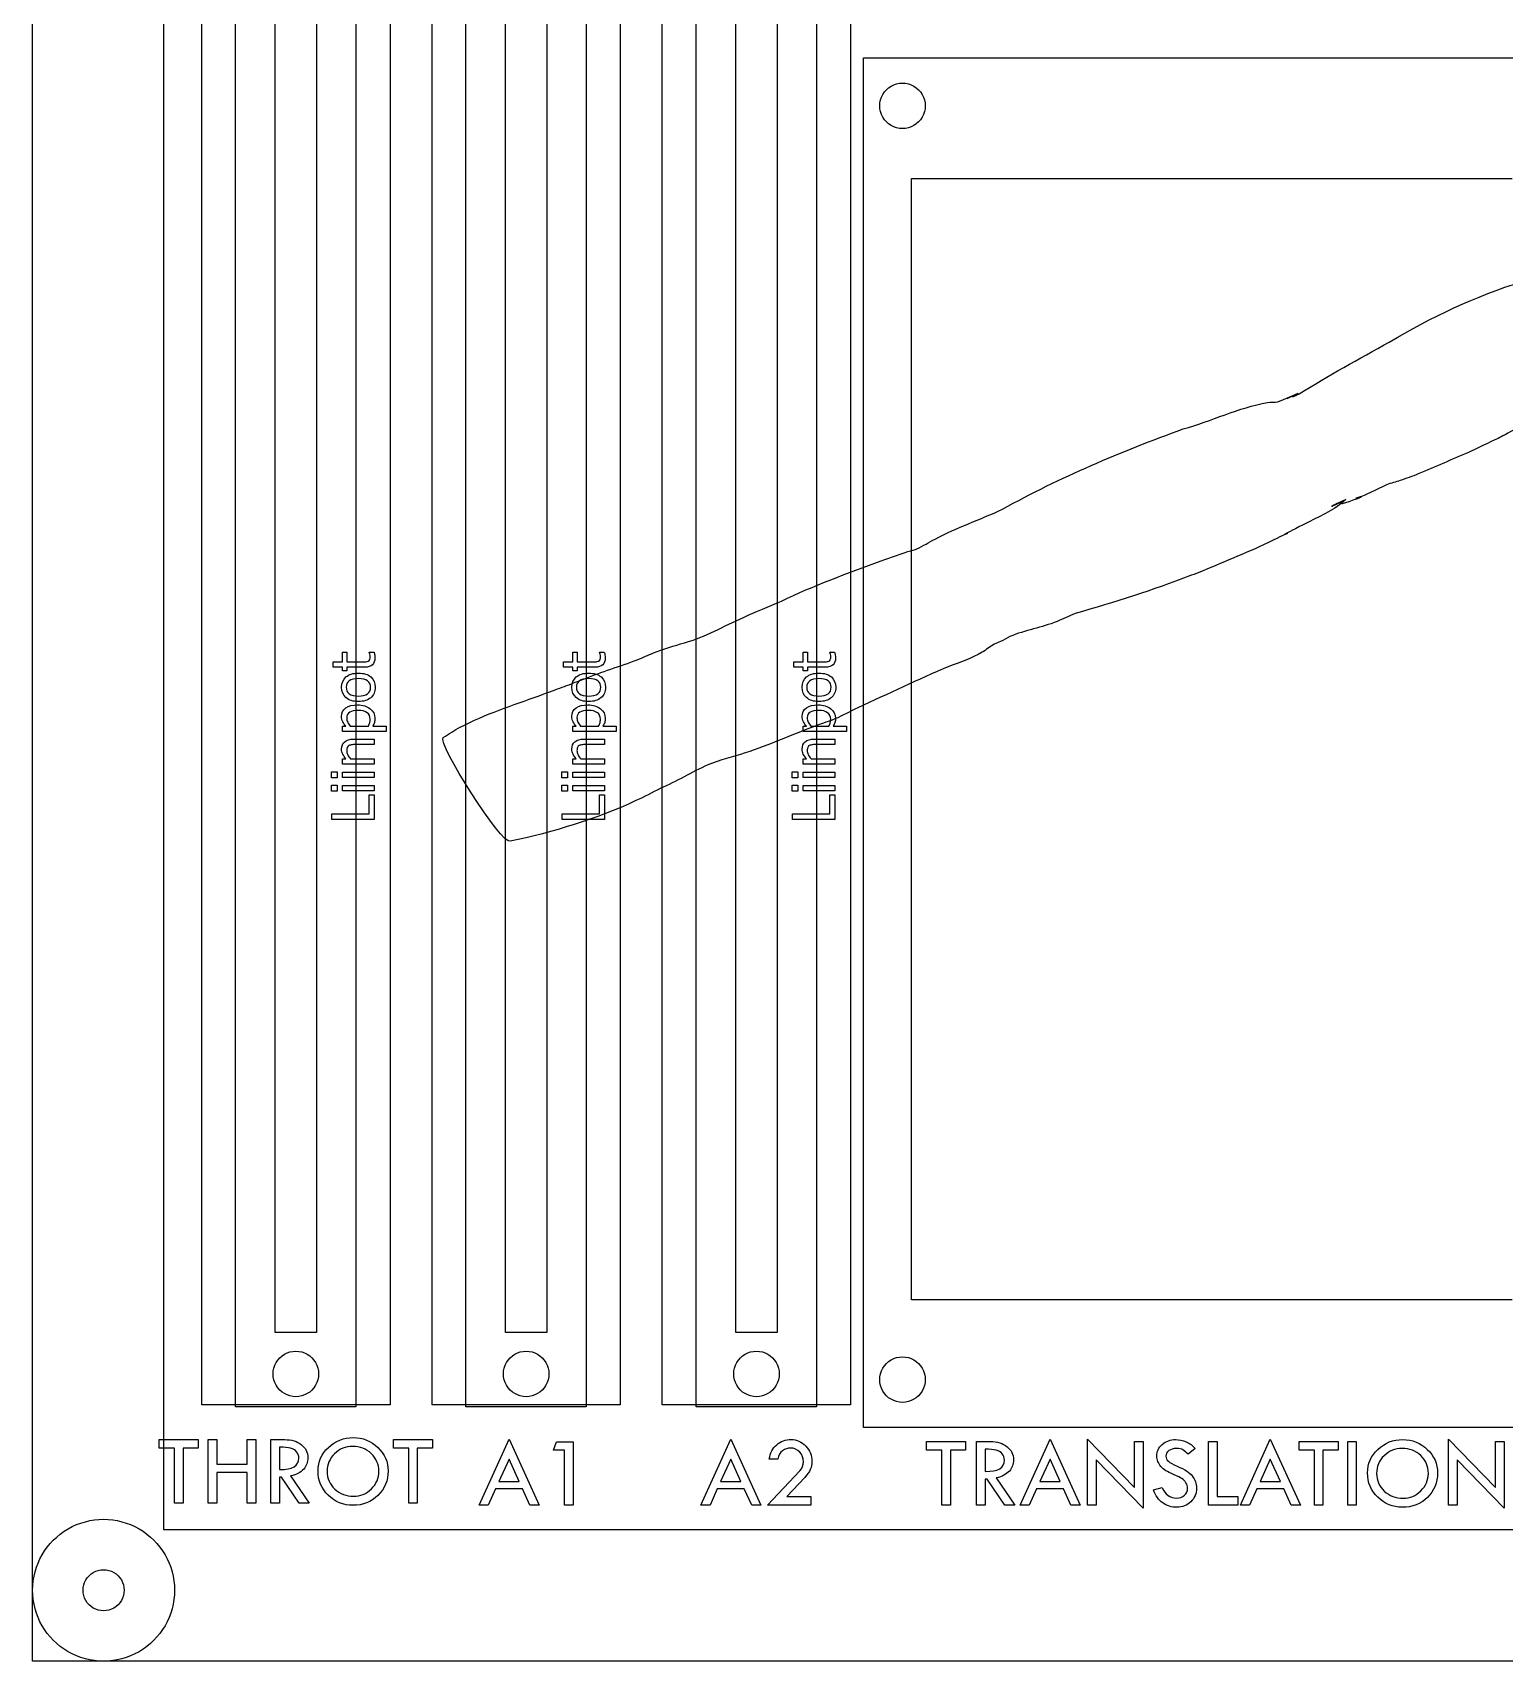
# Model space of a CAD drawing. Extents: x 0 to 339, y 0 to 211.
# Drawn here: x 0.1 to 71.3, y 0 to 78.8 of the extents above; entities that cross this region are included whole.
import ezdxf

# ---------------------------------------------------------------- set-up
doc = ezdxf.new("R2010")
doc.units = 0
doc.layers.add('Layer_1', color=7, linetype='CONTINUOUS')

msp = doc.modelspace()

# ---------------------------------------------------------------- linework, layer by layer
at = {"layer": 'Layer_1', "color": 7}
for p, q in [((0.13229, 0.132278), (0.13229, 210.418888)), ((6.25641, 10.843581), (8.13502, 10.843581)), ((6.25641, 10.423971), (6.25641, 10.843581)), ((6.98712, 10.423971), (6.25641, 10.423971)), ((6.98712, 7.771241), (6.98712, 10.423971)), ((8.13502, 10.423971), (7.4019, 10.423971)), ((7.4019, 10.423971), (7.4019, 7.771241)), ((8.13502, 10.843581), (8.13502, 10.423971)), ((8.61975, 10.843581), (9.03936, 10.843581)), ((8.61975, 7.771241), (8.61975, 10.843581)), ((9.03936, 10.843581), (9.03936, 9.661911)), ((10.508, 9.661911), (10.508, 10.843581)), ((10.508, 10.843581), (10.92279, 10.843581)), ((10.92279, 10.843581), (10.92279, 7.771241)), ((11.65109, 10.843581), (12.31668, 10.843581)), ((11.65114, 7.771241), (11.65109, 10.843581)), ((12.0707, 10.472201), (12.0707, 9.401461)), ((12.0707, 10.472181), (12.0707, 10.472201)), ((17.57992, 10.843581), (19.45853, 10.843581)), ((17.57992, 10.423971), (17.57992, 10.843581)), ((18.31063, 10.423971), (17.57992, 10.423971)), ((18.31063, 7.771241), (18.31063, 10.423971)), ((19.45853, 10.423971), (18.72542, 10.423971)), ((18.72542, 10.423971), (18.72542, 7.771241)), ((19.45853, 10.843581), (19.45853, 10.423971)), ((21.72345, 7.674961), (23.16074, 10.865461)), ((23.16074, 10.865461), (24.6125, 7.674961)), ((25.31668, 10.332511), (25.45655, 10.737651)), ((25.83999, 10.332511), (25.31668, 10.332511)), ((25.45655, 10.737651), (26.25478, 10.737651)), ((25.83999, 7.674961), (25.83999, 10.332511)), ((26.25478, 10.737651), (26.25478, 7.674961)), ((32.44027, 7.674961), (33.87757, 10.865461)), ((33.87757, 10.865461), (35.32933, 7.674961)), ((43.34775, 10.747301), (45.22636, 10.747301)), ((43.34775, 10.327681), (43.34775, 10.747301)), ((44.07845, 10.327681), (43.34775, 10.327681)), ((44.07845, 7.674961), (44.07845, 10.327681)), ((45.22636, 10.327681), (44.49324, 10.327681)), ((44.49324, 10.327681), (44.49324, 7.674961)), ((45.22636, 10.747301), (45.22636, 10.327681)), ((45.76173, 10.747301), (46.42732, 10.747301)), ((45.76178, 7.674961), (45.76173, 10.747301)), ((46.18134, 10.375911), (46.18134, 9.305181)), ((46.18134, 10.375901), (46.18134, 10.375911)), ((47.87426, 7.674961), (49.31155, 10.865461)), ((49.31155, 10.865461), (50.76332, 7.674961)), ((51.12264, 10.870291), (53.39434, 8.533481)), ((51.12264, 7.674961), (51.12264, 10.870291)), ((53.39434, 8.533481), (53.39434, 10.747301)), ((53.39434, 10.747301), (53.81395, 10.747301)), ((53.81395, 10.747301), (53.81395, 7.532681)), ((56.32198, 10.407271), (55.98195, 10.134761)), ((56.32203, 10.407231), (56.32198, 10.407271)), ((56.97551, 10.747301), (57.3903, 10.747301)), ((56.97551, 7.674961), (56.97551, 10.747301)), ((57.3903, 10.747301), (57.3903, 8.089751)), ((58.52374, 7.674961), (59.96103, 10.865461)), ((59.96103, 10.865461), (61.4128, 7.674961)), ((61.35974, 10.747301), (63.23835, 10.747301)), ((61.35974, 10.327681), (61.35974, 10.747301)), ((62.09045, 10.327681), (61.35974, 10.327681)), ((62.09045, 7.674961), (62.09045, 10.327681)), ((63.23835, 10.327681), (62.50524, 10.327681)), ((62.50524, 10.327681), (62.50524, 7.674961)), ((63.23835, 10.747301), (63.23835, 10.327681)), ((63.70137, 10.747301), (64.11616, 10.747301)), ((63.70137, 7.674961), (63.70137, 10.747301)), ((64.11616, 10.747301), (64.11616, 7.674961)), ((68.57274, 10.870291), (70.84443, 8.533481)), ((68.57274, 7.674961), (68.57274, 10.870291)), ((70.84443, 8.533481), (70.84443, 10.747301)), ((70.84443, 10.747301), (71.26405, 10.747301)), ((71.26405, 10.747301), (71.26405, 7.532681)), ((9.03936, 9.661911), (10.508, 9.661911)), ((23.16074, 9.903251), (22.66637, 8.810811)), ((23.65511, 8.810811), (23.16074, 9.903251)), ((33.87757, 9.903251), (33.3832, 8.810811)), ((34.37194, 8.810811), (33.87757, 9.903251)), ((36.14685, 9.893601), (35.74171, 9.893601)), ((49.31155, 9.903251), (48.81718, 8.810811)), ((49.80592, 8.810811), (49.31155, 9.903251)), ((53.81395, 7.532681), (51.54225, 9.857431)), ((51.54225, 9.857431), (51.54225, 7.674961)), ((59.96103, 9.903251), (59.46666, 8.810811)), ((60.4554, 8.810811), (59.96103, 9.903251)), ((71.26405, 7.532681), (68.99235, 9.857431)), ((68.99235, 9.857431), (68.99235, 7.674961)), ((10.508, 9.247121), (9.03936, 9.247121)), ((9.03936, 9.247121), (9.03936, 7.771241)), ((10.508, 7.771241), (10.508, 9.247121)), ((12.16475, 9.034901), (12.07075, 9.034901)), ((12.07075, 9.034901), (12.07075, 7.771241)), ((13.01844, 7.771241), (12.16475, 9.034901)), ((12.60365, 9.085551), (13.49835, 7.771241)), ((13.9276, 9.326701), (13.9276, 9.326701)), ((16.86972, 9.307401), (16.86972, 9.307401)), ((22.66637, 8.810811), (23.65511, 8.810811)), ((33.3832, 8.810811), (34.37194, 8.810811)), ((35.65489, 7.674961), (37.22, 9.338941)), ((37.4563, 9.018201), (36.58335, 8.084931)), ((46.27539, 8.938621), (46.18139, 8.938621)), ((46.18139, 8.938621), (46.18139, 7.674961)), ((47.12909, 7.674961), (46.27539, 8.938621)), ((46.7143, 8.989261), (47.60899, 7.674961)), ((48.81718, 8.810811), (49.80592, 8.810811)), ((59.46666, 8.810811), (60.4554, 8.810811)), ((64.65877, 9.230421), (64.65877, 9.230421)), ((67.60088, 9.211121), (67.60088, 9.211121)), ((22.50962, 8.461131), (22.15994, 7.674961)), ((23.81428, 8.461131), (22.50962, 8.461131)), ((24.1736, 7.674961), (23.81428, 8.461131)), ((33.22645, 8.461131), (32.87677, 7.674961)), ((34.5311, 8.461131), (33.22645, 8.461131)), ((34.89043, 7.674961), (34.5311, 8.461131)), ((36.58335, 8.084931), (37.75296, 8.084931)), ((37.75296, 8.084931), (37.75296, 7.674961)), ((48.66043, 8.461131), (48.31075, 7.674961)), ((49.96509, 8.461131), (48.66043, 8.461131)), ((50.32441, 7.674961), (49.96509, 8.461131)), ((54.30836, 8.415271), (54.72797, 8.533441)), ((57.3903, 8.089751), (58.3911, 8.089751)), ((58.3911, 8.089751), (58.3911, 7.674961)), ((59.30991, 8.461131), (58.96023, 7.674961)), ((60.61457, 8.461131), (59.30991, 8.461131)), ((60.97389, 7.674961), (60.61457, 8.461131)), ((7.4019, 7.771241), (6.98712, 7.771241)), ((9.03936, 7.771241), (8.61975, 7.771241)), ((10.92279, 7.771241), (10.508, 7.771241)), ((12.07075, 7.771241), (11.65114, 7.771241)), ((13.49835, 7.771241), (13.01844, 7.771241)), ((18.72542, 7.771241), (18.31063, 7.771241)), ((22.15994, 7.674961), (21.72345, 7.674961)), ((24.6125, 7.674961), (24.1736, 7.674961)), ((26.25478, 7.674961), (25.83999, 7.674961)), ((32.87677, 7.674961), (32.44027, 7.674961)), ((35.32933, 7.674961), (34.89043, 7.674961)), ((37.75296, 7.674961), (35.65489, 7.674961)), ((44.49324, 7.674961), (44.07845, 7.674961)), ((46.18139, 7.674961), (45.76178, 7.674961)), ((47.60899, 7.674961), (47.12909, 7.674961)), ((48.31075, 7.674961), (47.87426, 7.674961)), ((50.76332, 7.674961), (50.32441, 7.674961)), ((51.54225, 7.674961), (51.12264, 7.674961)), ((58.3911, 7.674961), (56.97551, 7.674961)), ((58.96023, 7.674961), (58.52374, 7.674961)), ((61.4128, 7.674961), (60.97389, 7.674961)), ((62.50524, 7.674961), (62.09045, 7.674961)), ((64.11616, 7.674961), (63.70137, 7.674961)), ((68.99235, 7.674961), (68.57274, 7.674961)), ((338.58731, 0.132278), (0.13229, 0.132278))]:
    msp.add_line(p, q, dxfattribs=at)
at = {"layer": 'Layer_1', "color": 6}
for p, q in [((6.47757, 6.478666), (6.47757, 204.072506)), ((8.30747, 12.517296), (8.30747, 86.517296)), ((17.407469, 86.517296), (17.407469, 12.517296)), ((19.43911, 12.517296), (19.43911, 86.517296)), ((28.539109, 86.517296), (28.539109, 12.517296)), ((30.57073, 12.517286), (30.57073, 86.517286)), ((39.670729, 86.517286), (39.670729, 12.517286)), ((40.28839, 11.422331), (40.28839, 77.630031)), ((40.28839, 77.630031), (74.32341, 77.630031)), ((15.10901, 48.433116), (15.10901, 48.909916)), ((15.10901, 48.909916), (15.32398, 48.909916)), ((15.32398, 48.909916), (15.32398, 48.433116)), ((16.40155, 48.894606), (16.40155, 48.909806)), ((16.40155, 48.909806), (16.63443, 48.909806)), ((26.24065, 48.433116), (26.24065, 48.909916)), ((26.24065, 48.909916), (26.45562, 48.909916)), ((26.45562, 48.909916), (26.45562, 48.433116)), ((27.53319, 48.894606), (27.53319, 48.909806)), ((27.53319, 48.909806), (27.76607, 48.909806)), ((37.37227, 48.433106), (37.37227, 48.909906)), ((37.37227, 48.909906), (37.58724, 48.909906)), ((37.58724, 48.909906), (37.58724, 48.433106)), ((38.66481, 48.894596), (38.66481, 48.909796)), ((38.66481, 48.909796), (38.89769, 48.909796)), ((14.66666, 48.174046), (14.66666, 48.433116)), ((14.66666, 48.433116), (15.10901, 48.433116)), ((15.10901, 48.174046), (14.66666, 48.174046)), ((15.10901, 47.999036), (15.10901, 48.174046)), ((15.32398, 48.433116), (16.05572, 48.433116)), ((16.17699, 48.174046), (15.32398, 48.174046)), ((15.32398, 48.174046), (15.32398, 47.999036)), ((16.67853, 48.623176), (16.67859, 48.623286)), ((25.7983, 48.174046), (25.7983, 48.433116)), ((25.7983, 48.433116), (26.24065, 48.433116)), ((26.24065, 48.174046), (25.7983, 48.174046)), ((26.24065, 47.999036), (26.24065, 48.174046)), ((26.45562, 48.433116), (27.18736, 48.433116)), ((27.30863, 48.174046), (26.45562, 48.174046)), ((26.45562, 48.174046), (26.45562, 47.999036)), ((27.81017, 48.623176), (27.81023, 48.623286)), ((36.92992, 48.174036), (36.92992, 48.433106)), ((36.92992, 48.433106), (37.37227, 48.433106)), ((37.37227, 48.174036), (36.92992, 48.174036)), ((37.37227, 47.999026), (37.37227, 48.174036)), ((37.58724, 48.433106), (38.31898, 48.433106)), ((38.44025, 48.174036), (37.58724, 48.174036)), ((37.58724, 48.174036), (37.58724, 47.999026)), ((38.94179, 48.623166), (38.94185, 48.623276)), ((15.32398, 47.999036), (15.10901, 47.999036)), ((15.87933, 47.891546), (15.87933, 47.891546)), ((15.87933, 47.624216), (15.87933, 47.624216)), ((26.45562, 47.999036), (26.24065, 47.999036)), ((27.01097, 47.891546), (27.01097, 47.891546)), ((27.01097, 47.624216), (27.01097, 47.624216)), ((37.58724, 47.999026), (37.37227, 47.999026)), ((38.14259, 47.891536), (38.14259, 47.891536)), ((38.14259, 47.624206), (38.14259, 47.624206)), ((15.83803, 46.356416), (15.83799, 46.356416)), ((15.86684, 46.089036), (15.86689, 46.089076)), ((26.96967, 46.356416), (26.96963, 46.356416)), ((26.99848, 46.089036), (26.99853, 46.089076)), ((38.10129, 46.356406), (38.10125, 46.356406)), ((38.1301, 46.089026), (38.13015, 46.089066)), ((15.109, 45.065196), (15.109, 45.324266)), ((15.109, 45.324266), (15.27023, 45.324266)), ((17.21602, 45.065196), (15.109, 45.065196)), ((15.48792, 45.324226), (16.36021, 45.324226)), ((16.57109, 45.324266), (17.21602, 45.324266)), ((17.21602, 45.324266), (17.21602, 45.065196)), ((26.24064, 45.065196), (26.24064, 45.324266)), ((26.24064, 45.324266), (26.40187, 45.324266)), ((28.34766, 45.065196), (26.24064, 45.065196)), ((26.61956, 45.324226), (27.49185, 45.324226)), ((27.70273, 45.324266), (28.34766, 45.324266)), ((28.34766, 45.324266), (28.34766, 45.065196)), ((37.37226, 45.065186), (37.37226, 45.324256)), ((37.37226, 45.324256), (37.53349, 45.324256)), ((39.47928, 45.065186), (37.37226, 45.065186)), ((37.75118, 45.324216), (38.62347, 45.324216)), ((38.83435, 45.324256), (39.47928, 45.324256)), ((39.47928, 45.324256), (39.47928, 45.065186)), ((15.64933, 44.698636), (16.64827, 44.698636)), ((16.64827, 44.439566), (15.77184, 44.439566)), ((16.64827, 44.698636), (16.64827, 44.439566)), ((26.78097, 44.698636), (27.77991, 44.698636)), ((27.77991, 44.439566), (26.90348, 44.439566)), ((27.77991, 44.698636), (27.77991, 44.439566)), ((37.91259, 44.698626), (38.91153, 44.698626)), ((38.91153, 44.439556), (38.0351, 44.439556)), ((38.91153, 44.698626), (38.91153, 44.439556)), ((15.10912, 43.488726), (15.10912, 43.747796)), ((15.10912, 43.747796), (15.27999, 43.747796)), ((16.64838, 43.488726), (15.10912, 43.488726)), ((15.4991, 43.747796), (16.64838, 43.747796)), ((16.64838, 43.747796), (16.64838, 43.488726)), ((26.24076, 43.488726), (26.24076, 43.747796)), ((26.24076, 43.747796), (26.41163, 43.747796)), ((27.78002, 43.488726), (26.24076, 43.488726)), ((26.63074, 43.747796), (27.78002, 43.747796)), ((27.78002, 43.747796), (27.78002, 43.488726)), ((37.37238, 43.488716), (37.37238, 43.747786)), ((37.37238, 43.747786), (37.54325, 43.747786)), ((38.91164, 43.488716), (37.37238, 43.488716)), ((37.76236, 43.747786), (38.91164, 43.747786)), ((38.91164, 43.747786), (38.91164, 43.488716)), ((14.5826, 42.831386), (14.5826, 43.126286)), ((14.5826, 43.126286), (14.85131, 43.126286)), ((14.85131, 42.831386), (14.5826, 42.831386)), ((14.85131, 43.126286), (14.85131, 42.831386)), ((15.10901, 42.849316), (15.10901, 43.108386)), ((15.10901, 43.108386), (16.64827, 43.108386)), ((16.64827, 42.849316), (15.10901, 42.849316)), ((16.64827, 43.108386), (16.64827, 42.849316)), ((25.71424, 42.831386), (25.71424, 43.126286)), ((25.71424, 43.126286), (25.98295, 43.126286)), ((25.98295, 42.831386), (25.71424, 42.831386)), ((25.98295, 43.126286), (25.98295, 42.831386)), ((26.24065, 42.849316), (26.24065, 43.108386)), ((26.24065, 43.108386), (27.77991, 43.108386)), ((27.77991, 42.849316), (26.24065, 42.849316)), ((27.77991, 43.108386), (27.77991, 42.849316)), ((36.84586, 42.831376), (36.84586, 43.126276)), ((36.84586, 43.126276), (37.11457, 43.126276)), ((37.11457, 42.831376), (36.84586, 42.831376)), ((37.11457, 43.126276), (37.11457, 42.831376)), ((37.37227, 42.849306), (37.37227, 43.108376)), ((37.37227, 43.108376), (38.91153, 43.108376)), ((38.91153, 42.849306), (37.37227, 42.849306)), ((38.91153, 43.108376), (38.91153, 42.849306)), ((14.5826, 42.186466), (14.5826, 42.481366)), ((14.5826, 42.481366), (14.85131, 42.481366)), ((14.85131, 42.186466), (14.5826, 42.186466)), ((14.85131, 42.481366), (14.85131, 42.186466)), ((15.10901, 42.204396), (15.10901, 42.463466)), ((15.10901, 42.463466), (16.64827, 42.463466)), ((16.64827, 42.204396), (15.10901, 42.204396)), ((16.40574, 41.086806), (16.40574, 42.003196)), ((16.40574, 42.003196), (16.64827, 42.003196)), ((16.64827, 42.463466), (16.64827, 42.204396)), ((16.64827, 42.003196), (16.64827, 40.813956)), ((25.71424, 42.186466), (25.71424, 42.481366)), ((25.71424, 42.481366), (25.98295, 42.481366)), ((25.98295, 42.186466), (25.71424, 42.186466)), ((25.98295, 42.481366), (25.98295, 42.186466)), ((26.24065, 42.204396), (26.24065, 42.463466)), ((26.24065, 42.463466), (27.77991, 42.463466)), ((27.77991, 42.204396), (26.24065, 42.204396)), ((27.53738, 41.086806), (27.53738, 42.003196)), ((27.53738, 42.003196), (27.77991, 42.003196)), ((27.77991, 42.463466), (27.77991, 42.204396)), ((27.77991, 42.003196), (27.77991, 40.813956)), ((36.84586, 42.186456), (36.84586, 42.481356)), ((36.84586, 42.481356), (37.11457, 42.481356)), ((37.11457, 42.186456), (36.84586, 42.186456)), ((37.11457, 42.481356), (37.11457, 42.186456)), ((37.37227, 42.204386), (37.37227, 42.463456)), ((37.37227, 42.463456), (38.91153, 42.463456)), ((38.91153, 42.204386), (37.37227, 42.204386)), ((38.669, 41.086796), (38.669, 42.003186)), ((38.669, 42.003186), (38.91153, 42.003186)), ((38.91153, 42.463456), (38.91153, 42.204386)), ((38.91153, 42.003186), (38.91153, 40.813946)), ((14.59638, 40.813956), (14.59638, 41.086806)), ((14.59638, 41.086806), (16.40574, 41.086806)), ((25.72802, 40.813956), (25.72802, 41.086806)), ((25.72802, 41.086806), (27.53738, 41.086806)), ((36.85964, 40.813946), (36.85964, 41.086796)), ((36.85964, 41.086796), (38.669, 41.086796)), ((16.64827, 40.813956), (14.59638, 40.813956)), ((27.77991, 40.813956), (25.72802, 40.813956)), ((38.91153, 40.813946), (36.85964, 40.813946)), ((17.407469, 12.517296), (8.30747, 12.517296)), ((28.539109, 12.517296), (19.43911, 12.517296)), ((39.670729, 12.517286), (30.57073, 12.517286)), ((74.32341, 11.422331), (40.28839, 11.422331)), ((116.13033, 6.478666), (6.47757, 6.478666))]:
    msp.add_line(p, q, dxfattribs=at)
at = {"layer": 'Layer_1', "color": 3}
for p, q in [((9.94085, 12.426906), (9.94085, 86.594196)), ((15.753962, 86.594196), (15.753962, 12.426906)), ((21.07249, 12.426906), (21.07249, 86.594196)), ((26.885602, 86.594196), (26.885602, 12.426906)), ((32.20411, 12.426896), (32.20411, 86.594186)), ((38.017222, 86.594186), (38.017222, 12.426896)), ((19.98305, 44.785961), (19.98326, 44.785421)), ((15.753962, 12.426906), (9.94085, 12.426906)), ((26.885602, 12.426906), (21.07249, 12.426906)), ((38.017222, 12.426896), (32.20411, 12.426896)), ((6.990289, 3.561281), (6.990289, 3.561281))]:
    msp.add_line(p, q, dxfattribs=at)
at = {"layer": 'Layer_1', "color": 1}
for p, q in [((11.85747, 16.017296), (11.85747, 83.017296)), ((13.85747, 83.017296), (13.85747, 16.017296)), ((22.98911, 16.017296), (22.98911, 83.017296)), ((24.98911, 83.017296), (24.98911, 16.017296)), ((34.12073, 16.017286), (34.12073, 83.017286)), ((36.12073, 83.017286), (36.12073, 16.017286)), ((42.178014, 74.210327), (42.178014, 74.210327)), ((42.620799, 17.59721), (42.620799, 71.799211)), ((42.620799, 71.799211), (71.657301, 71.799211)), ((71.657301, 17.59721), (42.620799, 17.59721)), ((13.85747, 16.017296), (11.85747, 16.017296)), ((24.98911, 16.017296), (22.98911, 16.017296)), ((36.12073, 16.017286), (34.12073, 16.017286)), ((12.85741, 12.917296), (12.85741, 12.917296)), ((23.98905, 12.917296), (23.98905, 12.917296)), ((35.12067, 12.917286), (35.12067, 12.917286)), ((42.178014, 12.642041), (42.178014, 12.642041)), ((4.553477, 3.561281), (4.553477, 3.561281))]:
    msp.add_line(p, q, dxfattribs=at)
for points in [[(41.225386, 74.760327), (41.02889, 75.100669), (41.02889, 75.519986), (41.225386, 75.860327)], [(41.225386, 75.860327), (41.421882, 76.200669), (41.785022, 76.410327), (42.178014, 76.410327)], [(42.178014, 76.410327), (42.571006, 76.410327), (42.934146, 76.200669), (43.130642, 75.860327)], [(43.130642, 75.860327), (43.327138, 75.519986), (43.327138, 75.100669), (43.130642, 74.760327)], [(42.178014, 74.210327), (41.785022, 74.210327), (41.421882, 74.419986), (41.225386, 74.760327)], [(43.130642, 74.760327), (42.934146, 74.419986), (42.571006, 74.210327), (42.178014, 74.210327)], [(11.904782, 14.567296), (12.101278, 14.907637), (12.464418, 15.117296), (12.85741, 15.117296)], [(12.85741, 15.117296), (13.250402, 15.117296), (13.613542, 14.907637), (13.810038, 14.567296)], [(23.036422, 14.567296), (23.232918, 14.907637), (23.596058, 15.117296), (23.98905, 15.117296)], [(23.98905, 15.117296), (24.382042, 15.117296), (24.745182, 14.907637), (24.941678, 14.567296)], [(34.168042, 14.567286), (34.364538, 14.907627), (34.727678, 15.117286), (35.12067, 15.117286)], [(35.12067, 15.117286), (35.513662, 15.117286), (35.876802, 14.907627), (36.073298, 14.567286)], [(11.904782, 13.467296), (11.708286, 13.807637), (11.708286, 14.226955), (11.904782, 14.567296)], [(13.810038, 14.567296), (14.006534, 14.226955), (14.006534, 13.807637), (13.810038, 13.467296)], [(23.036422, 13.467296), (22.839926, 13.807637), (22.839926, 14.226955), (23.036422, 14.567296)], [(24.941678, 14.567296), (25.138174, 14.226955), (25.138174, 13.807637), (24.941678, 13.467296)], [(34.168042, 13.467286), (33.971546, 13.807627), (33.971546, 14.226945), (34.168042, 14.567286)], [(36.073298, 14.567286), (36.269794, 14.226945), (36.269794, 13.807627), (36.073298, 13.467286)], [(41.225386, 13.19204), (41.02889, 13.532382), (41.02889, 13.951699), (41.225386, 14.29204)], [(41.225386, 14.29204), (41.421882, 14.632382), (41.785022, 14.84204), (42.178014, 14.84204)], [(42.178014, 14.84204), (42.571006, 14.84204), (42.934146, 14.632382), (43.130642, 14.29204)], [(43.130642, 14.29204), (43.327138, 13.951699), (43.327138, 13.532382), (43.130642, 13.19204)], [(12.85741, 12.917296), (12.464418, 12.917296), (12.101278, 13.126955), (11.904782, 13.467296)], [(13.810038, 13.467296), (13.613542, 13.126955), (13.250402, 12.917296), (12.85741, 12.917296)], [(23.98905, 12.917296), (23.596058, 12.917296), (23.232918, 13.126955), (23.036422, 13.467296)], [(24.941678, 13.467296), (24.745182, 13.126955), (24.382042, 12.917296), (23.98905, 12.917296)], [(35.12067, 12.917286), (34.727678, 12.917286), (34.364538, 13.126945), (34.168042, 13.467286)], [(36.073298, 13.467286), (35.876802, 13.126945), (35.513662, 12.917286), (35.12067, 12.917286)], [(42.178014, 12.642041), (41.785022, 12.642041), (41.421882, 12.851699), (41.225386, 13.19204)], [(43.130642, 13.19204), (42.934146, 12.851699), (42.571006, 12.642041), (42.178014, 12.642041)], [(2.569102, 3.561281), (2.569102, 3.915755), (2.758211, 4.243303), (3.065195, 4.420541)], [(3.065195, 4.420541), (3.372179, 4.597778), (3.750399, 4.597778), (4.057383, 4.420541)], [(4.057383, 4.420541), (4.364367, 4.243303), (4.553477, 3.915755), (4.553477, 3.561281)], [(3.065195, 2.702021), (2.758211, 2.879259), (2.569102, 3.206807), (2.569102, 3.561281)], [(4.553477, 3.561281), (4.553477, 3.206807), (4.364367, 2.879259), (4.057383, 2.702021)], [(4.057383, 2.702021), (3.750399, 2.524784), (3.372179, 2.524784), (3.065195, 2.702021)]]:
    msp.add_open_spline(points, degree=3, dxfattribs=at)
at = {"layer": 'Layer_1', "color": 3}
for points in [[(65.7007, 63.886021), (67.74106, 65.093181), (69.87829, 66.114991), (72.14384, 66.816401)], [(61.35139, 61.392311), (62.77264, 62.268211), (64.23582, 63.081301), (65.7007, 63.886021)], [(60.32294, 61.000821), (61.97558, 61.682151), (61.08791, 61.332291), (60.78828, 61.171481)], [(61.01812, 61.272551), (61.95829, 61.636031), (60.42197, 60.942691), (61.35139, 61.392311)], [(55.74653, 59.691521), (57.11386, 60.064271), (58.41813, 60.731021), (59.8241, 60.967821)], [(59.8241, 60.967821), (59.98843, 60.995521), (60.15754, 60.980521), (60.32294, 61.000821)], [(60.78828, 61.171481), (60.71458, 61.131881), (60.94006, 61.242381), (61.01812, 61.272551)], [(72.46823, 60.035251), (70.39165, 58.935701), (71.72169, 59.596561), (69.57412, 58.575581)], [(47.01159, 55.811331), (49.80103, 57.363041), (52.75027, 58.602261), (55.74653, 59.691521)], [(69.57412, 58.575581), (68.75089, 58.229411), (67.93913, 57.856121), (67.1129, 57.517211)], [(65.58362, 56.997651), (65.49892, 56.965051), (64.51335, 56.480411), (64.42255, 56.435961)], [(66.2387, 57.194421), (66.02034, 57.128821), (65.79642, 57.079521), (65.58362, 56.997651)], [(67.1129, 57.517211), (66.8255, 57.399331), (66.5301, 57.302021), (66.2387, 57.194421)], [(63.60894, 56.289261), (63.08865, 55.772501), (62.42019, 55.504841), (61.77722, 55.177511)], [(63.4381, 56.171131), (63.2727, 56.117731), (62.81488, 55.869301), (62.95783, 55.968151)], [(62.95783, 55.968151), (63.15687, 56.105791), (63.3919, 56.182231), (63.60894, 56.289261)], [(64.42255, 56.435961), (63.34343, 56.132761), (65.43008, 56.732561), (63.4331, 56.065211)], [(63.4331, 56.065211), (63.3996, 56.054011), (63.4712, 56.181981), (63.4381, 56.171131)], [(43.76632, 54.366831), (44.80792, 54.938461), (45.93998, 55.305671), (47.01159, 55.811331)], [(61.77722, 55.177511), (59.09801, 53.813571), (62.49893, 55.493041), (59.38853, 53.970991)], [(41.14643, 53.311731), (41.64333, 53.477391), (42.13371, 53.661711), (42.63206, 53.823061)], [(42.63206, 53.823061), (42.70976, 53.848261), (42.79219, 53.861161), (42.86604, 53.896061)], [(42.86604, 53.896061), (43.17211, 54.040981), (43.46243, 54.217401), (43.76632, 54.366831)], [(59.38853, 53.970991), (58.34584, 53.524571), (57.16097, 53.007071), (56.10967, 52.602841)], [(36.3267, 51.366841), (37.88604, 52.132261), (39.51996, 52.712291), (41.14643, 53.311731)], [(56.10967, 52.602841), (54.28262, 51.900331), (52.41003, 51.308611), (50.52848, 50.772371)], [(34.49011, 50.585011), (35.09908, 50.853071), (35.71736, 51.099621), (36.3267, 51.366841)], [(31.64115, 49.360801), (32.64858, 49.625111), (33.54403, 50.168561), (34.49011, 50.585011)], [(50.52848, 50.772371), (50.23556, 50.642521), (49.9475, 50.501101), (49.64972, 50.382831)], [(49.64972, 50.382831), (48.90521, 50.087111), (48.11019, 49.971081), (47.37361, 49.657591)], [(30.13922, 48.866731), (30.61229, 49.047651), (31.15505, 49.209351), (31.64115, 49.360801)], [(46.61761, 49.290601), (46.41175, 49.172021), (46.22954, 49.015331), (46.02419, 48.895861)], [(46.9199, 49.411831), (46.8222, 49.364431), (46.71168, 49.344831), (46.61761, 49.290601)], [(47.37361, 49.657591), (47.22237, 49.575691), (47.07463, 49.486941), (46.9199, 49.411831)], [(26.81487, 47.619961), (27.64964, 47.963861), (28.52179, 48.208711), (29.36174, 48.538191)], [(29.36174, 48.538191), (29.62365, 48.640931), (29.87643, 48.766231), (30.13922, 48.866731)], [(44.41735, 48.212771), (42.93617, 47.577501), (41.48283, 46.883751), (40.01468, 46.219111)], [(46.02419, 48.895861), (45.51432, 48.599241), (44.96721, 48.415441), (44.41735, 48.212771)], [(24.61111, 46.799051), (25.70005, 47.190641), (25.76962, 47.222321), (26.81487, 47.619961)], [(20.80521, 45.281131), (22.02229, 45.909421), (23.32651, 46.337101), (24.61111, 46.799051)], [(40.01468, 46.219111), (39.6476, 46.037191), (39.2893, 45.836361), (38.91344, 45.673331)], [(19.98326, 44.785421), (20.25724, 44.950661), (20.5209, 45.134371), (20.80521, 45.281131)], [(38.0417, 45.363341), (36.88606, 44.920321), (35.74707, 44.432701), (34.57676, 44.029471)], [(38.91344, 45.673331), (38.6305, 45.550611), (38.32967, 45.473731), (38.0417, 45.363341)], [(23.21017, 39.761751), (22.8549, 39.533561), (19.62778, 44.557771), (19.98305, 44.785961)], [(32.77848, 43.452251), (31.98853, 43.113621), (31.25451, 42.642921), (30.46247, 42.307681)], [(34.57676, 44.029471), (33.98151, 43.846831), (33.35188, 43.698051), (32.77848, 43.452251)], [(30.46247, 42.307681), (30.07399, 42.113861), (29.6913, 41.907981), (29.29704, 41.726211)], [(29.29704, 41.726211), (27.35342, 40.830171), (25.3027, 40.199161), (23.21017, 39.761751)], [(1.846789, 6.530882), (2.907725, 7.143414), (4.214853, 7.143414), (5.275789, 6.530882)], [(0.132289, 3.561281), (0.132289, 4.786345), (0.785853, 5.91835), (1.846789, 6.530882)], [(5.275789, 6.530882), (6.336725, 5.91835), (6.990289, 4.786345), (6.990289, 3.561281)], [(1.846789, 0.59168), (0.785853, 1.204212), (0.132289, 2.336217), (0.132289, 3.561281)], [(6.990289, 3.561281), (6.990289, 2.336217), (6.336725, 1.204212), (5.275789, 0.59168)], [(5.275789, 0.59168), (4.214853, -0.020852), (2.907725, -0.020852), (1.846789, 0.59168)]]:
    msp.add_open_spline(points, degree=3, dxfattribs=at)
at = {"layer": 'Layer_1', "color": 6}
for points in [[(16.63443, 48.909806), (16.64823, 48.861139), (16.658797, 48.811533), (16.66613, 48.760986)], [(27.76607, 48.909806), (27.77987, 48.861139), (27.790437, 48.811533), (27.79777, 48.760986)], [(38.89769, 48.909796), (38.91149, 48.861129), (38.922057, 48.811522), (38.92939, 48.760976)], [(16.05572, 48.433116), (16.133807, 48.433116), (16.19398, 48.434449), (16.23624, 48.437116)], [(16.5587, 48.292556), (16.477853, 48.213549), (16.350617, 48.174046), (16.17699, 48.174046)], [(16.23624, 48.437116), (16.278507, 48.439783), (16.31801, 48.450349), (16.35475, 48.468816)], [(16.35475, 48.468816), (16.386883, 48.484416), (16.411217, 48.509683), (16.42775, 48.544616)], [(16.43325, 48.809206), (16.420383, 48.848739), (16.409817, 48.877206), (16.40155, 48.894606)], [(16.42775, 48.544616), (16.44335, 48.579549), (16.45115, 48.626863), (16.45115, 48.686556)], [(16.45115, 48.686556), (16.45115, 48.728823), (16.445183, 48.769706), (16.43325, 48.809206)], [(16.67859, 48.623286), (16.67859, 48.481806), (16.638627, 48.371563), (16.5587, 48.292556)], [(16.66613, 48.760986), (16.674397, 48.711386), (16.67853, 48.665449), (16.67853, 48.623176)], [(27.18736, 48.433116), (27.265447, 48.433116), (27.32562, 48.434449), (27.36788, 48.437116)], [(27.69034, 48.292556), (27.609493, 48.213549), (27.482257, 48.174046), (27.30863, 48.174046)], [(27.36788, 48.437116), (27.410147, 48.439783), (27.44965, 48.450349), (27.48639, 48.468816)], [(27.48639, 48.468816), (27.518523, 48.484416), (27.542857, 48.509683), (27.55939, 48.544616)], [(27.56489, 48.809206), (27.552023, 48.848739), (27.541457, 48.877206), (27.53319, 48.894606)], [(27.55939, 48.544616), (27.57499, 48.579549), (27.58279, 48.626863), (27.58279, 48.686556)], [(27.58279, 48.686556), (27.58279, 48.728823), (27.576823, 48.769706), (27.56489, 48.809206)], [(27.81023, 48.623286), (27.81023, 48.481806), (27.770267, 48.371563), (27.69034, 48.292556)], [(27.79777, 48.760986), (27.806037, 48.711386), (27.81017, 48.665449), (27.81017, 48.623176)], [(38.31898, 48.433106), (38.397067, 48.433106), (38.45724, 48.434439), (38.4995, 48.437106)], [(38.82196, 48.292546), (38.741113, 48.213539), (38.613877, 48.174036), (38.44025, 48.174036)], [(38.4995, 48.437106), (38.541767, 48.439772), (38.58127, 48.450339), (38.61801, 48.468806)], [(38.61801, 48.468806), (38.650143, 48.484406), (38.674477, 48.509672), (38.69101, 48.544606)], [(38.69651, 48.809196), (38.683643, 48.848729), (38.673077, 48.877196), (38.66481, 48.894596)], [(38.69101, 48.544606), (38.70661, 48.579539), (38.71441, 48.626852), (38.71441, 48.686546)], [(38.71441, 48.686546), (38.71441, 48.728812), (38.708443, 48.769696), (38.69651, 48.809196)], [(38.94185, 48.623276), (38.94185, 48.481796), (38.901887, 48.371552), (38.82196, 48.292546)], [(38.92939, 48.760976), (38.937657, 48.711376), (38.94179, 48.665439), (38.94179, 48.623166)], [(15.06629, 47.205286), (15.06629, 47.412913), (15.137487, 47.579196), (15.27988, 47.704136)], [(15.27988, 47.704136), (15.42136, 47.829076), (15.621177, 47.891546), (15.87933, 47.891546)], [(15.4356, 47.515346), (15.33822, 47.442773), (15.28953, 47.339419), (15.28953, 47.205286)], [(15.87933, 47.624216), (15.679977, 47.624216), (15.532067, 47.587926), (15.4356, 47.515346)], [(15.87933, 47.891546), (16.138403, 47.891546), (16.338677, 47.829076), (16.48015, 47.704136)], [(16.32168, 47.513966), (16.22338, 47.587466), (16.07593, 47.624216), (15.87933, 47.624216)], [(16.46775, 47.205286), (16.46775, 47.338499), (16.41906, 47.441393), (16.32168, 47.513966)], [(16.48015, 47.704136), (16.62071, 47.579196), (16.69099, 47.412913), (16.69099, 47.205286)], [(26.19793, 47.205286), (26.19793, 47.412913), (26.269127, 47.579196), (26.41152, 47.704136)], [(26.41152, 47.704136), (26.553, 47.829076), (26.752817, 47.891546), (27.01097, 47.891546)], [(26.56724, 47.515346), (26.46986, 47.442773), (26.42117, 47.339419), (26.42117, 47.205286)], [(27.01097, 47.624216), (26.811617, 47.624216), (26.663707, 47.587926), (26.56724, 47.515346)], [(27.01097, 47.891546), (27.270043, 47.891546), (27.470317, 47.829076), (27.61179, 47.704136)], [(27.45332, 47.513966), (27.35502, 47.587466), (27.20757, 47.624216), (27.01097, 47.624216)], [(27.59939, 47.205286), (27.59939, 47.338499), (27.5507, 47.441393), (27.45332, 47.513966)], [(27.61179, 47.704136), (27.75235, 47.579196), (27.82263, 47.412913), (27.82263, 47.205286)], [(37.32955, 47.205276), (37.32955, 47.412902), (37.400747, 47.579186), (37.54314, 47.704126)], [(37.54314, 47.704126), (37.68462, 47.829066), (37.884437, 47.891536), (38.14259, 47.891536)], [(37.69886, 47.515336), (37.60148, 47.442762), (37.55279, 47.339409), (37.55279, 47.205276)], [(38.14259, 47.624206), (37.943237, 47.624206), (37.795327, 47.587916), (37.69886, 47.515336)], [(38.14259, 47.891536), (38.401663, 47.891536), (38.601937, 47.829066), (38.74341, 47.704126)], [(38.58494, 47.513956), (38.48664, 47.587456), (38.33919, 47.624206), (38.14259, 47.624206)], [(38.73101, 47.205276), (38.73101, 47.338489), (38.68232, 47.441382), (38.58494, 47.513956)], [(38.74341, 47.704126), (38.88397, 47.579186), (38.95425, 47.412902), (38.95425, 47.205276)], [(15.27988, 46.705056), (15.137487, 46.831836), (15.06629, 46.998579), (15.06629, 47.205286)], [(15.87933, 46.516266), (15.622097, 46.516266), (15.42228, 46.579196), (15.27988, 46.705056)], [(15.28953, 47.205286), (15.28953, 47.070239), (15.33822, 46.965969), (15.4356, 46.892476)], [(15.4356, 46.892476), (15.532067, 46.819896), (15.679977, 46.783606), (15.87933, 46.783606)], [(15.87933, 46.783606), (16.072257, 46.783606), (16.218787, 46.819896), (16.31892, 46.892476)], [(16.47326, 46.699546), (16.327193, 46.577359), (16.129217, 46.516266), (15.87933, 46.516266)], [(16.31892, 46.892476), (16.41814, 46.965969), (16.46775, 47.070239), (16.46775, 47.205286)], [(16.69099, 47.205286), (16.69099, 46.991233), (16.618413, 46.822653), (16.47326, 46.699546)], [(26.41152, 46.705056), (26.269127, 46.831836), (26.19793, 46.998579), (26.19793, 47.205286)], [(27.01097, 46.516266), (26.753737, 46.516266), (26.55392, 46.579196), (26.41152, 46.705056)], [(26.42117, 47.205286), (26.42117, 47.070239), (26.46986, 46.965969), (26.56724, 46.892476)], [(26.56724, 46.892476), (26.663707, 46.819896), (26.811617, 46.783606), (27.01097, 46.783606)], [(27.01097, 46.783606), (27.203897, 46.783606), (27.350427, 46.819896), (27.45056, 46.892476)], [(27.6049, 46.699546), (27.458833, 46.577359), (27.260857, 46.516266), (27.01097, 46.516266)], [(27.45056, 46.892476), (27.54978, 46.965969), (27.59939, 47.070239), (27.59939, 47.205286)], [(27.82263, 47.205286), (27.82263, 46.991233), (27.750053, 46.822653), (27.6049, 46.699546)], [(37.54314, 46.705046), (37.400747, 46.831826), (37.32955, 46.998569), (37.32955, 47.205276)], [(38.14259, 46.516256), (37.885357, 46.516256), (37.68554, 46.579186), (37.54314, 46.705046)], [(37.55279, 47.205276), (37.55279, 47.070229), (37.60148, 46.965959), (37.69886, 46.892466)], [(37.69886, 46.892466), (37.795327, 46.819886), (37.943237, 46.783596), (38.14259, 46.783596)], [(38.14259, 46.783596), (38.335517, 46.783596), (38.482047, 46.819886), (38.58218, 46.892466)], [(38.73652, 46.699536), (38.590453, 46.577349), (38.392477, 46.516256), (38.14259, 46.516256)], [(38.58218, 46.892466), (38.6814, 46.965959), (38.73101, 47.070229), (38.73101, 47.205276)], [(38.95425, 47.205276), (38.95425, 46.991222), (38.881673, 46.822642), (38.73652, 46.699536)], [(15.06633, 45.795556), (15.06633, 45.971943), (15.13615, 46.109286), (15.27579, 46.207586)], [(15.12553, 45.537866), (15.086063, 45.616873), (15.06633, 45.702769), (15.06633, 45.795556)], [(15.27579, 46.207586), (15.41543, 46.306806), (15.602843, 46.356416), (15.83803, 46.356416)], [(15.45899, 46.004976), (15.36161, 45.948909), (15.31292, 45.857959), (15.31292, 45.732126)], [(15.86689, 46.089076), (15.691417, 46.089076), (15.55545, 46.061043), (15.45899, 46.004976)], [(15.83799, 46.356416), (16.094303, 46.356416), (16.298713, 46.294863), (16.45122, 46.171756)], [(16.29816, 45.977416), (16.19986, 46.051829), (16.056087, 46.089036), (15.86684, 46.089036)], [(16.44561, 45.664606), (16.44561, 45.798733), (16.39646, 45.903003), (16.29816, 45.977416)], [(16.45122, 46.171756), (16.6028, 46.049576), (16.67859, 45.894779), (16.67859, 45.707366)], [(26.19797, 45.795556), (26.19797, 45.971943), (26.26779, 46.109286), (26.40743, 46.207586)], [(26.25717, 45.537866), (26.217703, 45.616873), (26.19797, 45.702769), (26.19797, 45.795556)], [(26.40743, 46.207586), (26.54707, 46.306806), (26.734483, 46.356416), (26.96967, 46.356416)], [(26.59063, 46.004976), (26.49325, 45.948909), (26.44456, 45.857959), (26.44456, 45.732126)], [(26.99853, 46.089076), (26.823057, 46.089076), (26.68709, 46.061043), (26.59063, 46.004976)], [(26.96963, 46.356416), (27.225943, 46.356416), (27.430353, 46.294863), (27.58286, 46.171756)], [(27.4298, 45.977416), (27.3315, 46.051829), (27.187727, 46.089036), (26.99848, 46.089036)], [(27.57725, 45.664606), (27.57725, 45.798733), (27.5281, 45.903003), (27.4298, 45.977416)], [(27.58286, 46.171756), (27.73444, 46.049576), (27.81023, 45.894779), (27.81023, 45.707366)], [(37.32959, 45.795546), (37.32959, 45.971932), (37.39941, 46.109276), (37.53905, 46.207576)], [(37.38879, 45.537856), (37.349323, 45.616862), (37.32959, 45.702759), (37.32959, 45.795546)], [(37.53905, 46.207576), (37.67869, 46.306796), (37.866103, 46.356406), (38.10129, 46.356406)], [(37.72225, 46.004966), (37.62487, 45.948899), (37.57618, 45.857949), (37.57618, 45.732116)], [(38.13015, 46.089066), (37.954677, 46.089066), (37.81871, 46.061032), (37.72225, 46.004966)], [(38.10125, 46.356406), (38.357563, 46.356406), (38.561973, 46.294852), (38.71448, 46.171746)], [(38.56142, 45.977406), (38.46312, 46.051819), (38.319347, 46.089026), (38.1301, 46.089026)], [(38.70887, 45.664596), (38.70887, 45.798722), (38.65972, 45.902992), (38.56142, 45.977406)], [(38.71448, 46.171746), (38.86606, 46.049566), (38.94185, 45.894769), (38.94185, 45.707356)], [(15.27023, 45.324266), (15.212363, 45.388599), (15.16413, 45.459799), (15.12553, 45.537866)], [(15.31292, 45.732126), (15.31292, 45.658633), (15.329453, 45.587436), (15.36252, 45.518536)], [(15.36252, 45.518536), (15.394653, 45.450549), (15.436453, 45.385779), (15.48792, 45.324226)], [(16.36021, 45.324226), (16.393277, 45.392213), (16.415777, 45.450089), (16.42771, 45.497856)], [(16.42771, 45.497856), (16.439643, 45.546523), (16.44561, 45.602106), (16.44561, 45.664606)], [(16.65239, 45.504786), (16.634923, 45.445986), (16.607823, 45.385813), (16.57109, 45.324266)], [(16.67859, 45.707366), (16.67859, 45.631113), (16.669857, 45.563586), (16.65239, 45.504786)], [(26.40187, 45.324266), (26.344003, 45.388599), (26.29577, 45.459799), (26.25717, 45.537866)], [(26.44456, 45.732126), (26.44456, 45.658633), (26.461093, 45.587436), (26.49416, 45.518536)], [(26.49416, 45.518536), (26.526293, 45.450549), (26.568093, 45.385779), (26.61956, 45.324226)], [(27.49185, 45.324226), (27.524917, 45.392213), (27.547417, 45.450089), (27.55935, 45.497856)], [(27.55935, 45.497856), (27.571283, 45.546523), (27.57725, 45.602106), (27.57725, 45.664606)], [(27.78403, 45.504786), (27.766563, 45.445986), (27.739463, 45.385813), (27.70273, 45.324266)], [(27.81023, 45.707366), (27.81023, 45.631113), (27.801497, 45.563586), (27.78403, 45.504786)], [(37.53349, 45.324256), (37.475623, 45.388589), (37.42739, 45.459789), (37.38879, 45.537856)], [(37.57618, 45.732116), (37.57618, 45.658622), (37.592713, 45.587426), (37.62578, 45.518526)], [(37.62578, 45.518526), (37.657913, 45.450539), (37.699713, 45.385769), (37.75118, 45.324216)], [(38.62347, 45.324216), (38.656537, 45.392202), (38.679037, 45.450079), (38.69097, 45.497846)], [(38.69097, 45.497846), (38.702903, 45.546512), (38.70887, 45.602096), (38.70887, 45.664596)], [(38.91565, 45.504776), (38.898183, 45.445976), (38.871083, 45.385802), (38.83435, 45.324256)], [(38.94185, 45.707356), (38.94185, 45.631102), (38.933117, 45.563576), (38.91565, 45.504776)], [(15.06642, 44.214946), (15.06642, 44.366533), (15.116487, 44.485046), (15.21662, 44.570486)], [(15.12152, 43.976546), (15.084787, 44.051879), (15.06642, 44.131346), (15.06642, 44.214946)], [(15.21662, 44.570486), (15.31584, 44.655919), (15.460077, 44.698636), (15.64933, 44.698636)], [(15.34193, 44.301766), (15.322663, 44.264099), (15.31303, 44.212653), (15.31303, 44.147426)], [(15.42733, 44.389966), (15.38873, 44.368833), (15.360263, 44.339433), (15.34193, 44.301766)], [(15.57478, 44.428566), (15.513247, 44.421899), (15.464097, 44.409033), (15.42733, 44.389966)], [(15.77184, 44.439566), (15.7011, 44.439566), (15.635413, 44.435899), (15.57478, 44.428566)], [(26.19806, 44.214946), (26.19806, 44.366533), (26.248127, 44.485046), (26.34826, 44.570486)], [(26.25316, 43.976546), (26.216427, 44.051879), (26.19806, 44.131346), (26.19806, 44.214946)], [(26.34826, 44.570486), (26.44748, 44.655919), (26.591717, 44.698636), (26.78097, 44.698636)], [(26.47357, 44.301766), (26.454303, 44.264099), (26.44467, 44.212653), (26.44467, 44.147426)], [(26.55897, 44.389966), (26.52037, 44.368833), (26.491903, 44.339433), (26.47357, 44.301766)], [(26.70642, 44.428566), (26.644887, 44.421899), (26.595737, 44.409033), (26.55897, 44.389966)], [(26.90348, 44.439566), (26.83274, 44.439566), (26.767053, 44.435899), (26.70642, 44.428566)], [(37.32968, 44.214936), (37.32968, 44.366522), (37.379747, 44.485036), (37.47988, 44.570476)], [(37.38478, 43.976536), (37.348047, 44.051869), (37.32968, 44.131336), (37.32968, 44.214936)], [(37.47988, 44.570476), (37.5791, 44.655909), (37.723337, 44.698626), (37.91259, 44.698626)], [(37.60519, 44.301756), (37.585923, 44.264089), (37.57629, 44.212642), (37.57629, 44.147416)], [(37.69059, 44.389956), (37.65199, 44.368822), (37.623523, 44.339422), (37.60519, 44.301756)], [(37.83804, 44.428556), (37.776507, 44.421889), (37.727357, 44.409022), (37.69059, 44.389956)], [(38.0351, 44.439556), (37.96436, 44.439556), (37.898673, 44.435889), (37.83804, 44.428556)], [(15.27999, 43.747796), (15.21109, 43.824963), (15.158267, 43.901213), (15.12152, 43.976546)], [(15.31303, 44.147426), (15.31303, 44.083093), (15.330497, 44.016486), (15.36543, 43.947606)], [(15.36543, 43.947606), (15.39943, 43.879626), (15.443987, 43.813023), (15.4991, 43.747796)], [(26.41163, 43.747796), (26.34273, 43.824963), (26.289907, 43.901213), (26.25316, 43.976546)], [(26.44467, 44.147426), (26.44467, 44.083093), (26.462137, 44.016486), (26.49707, 43.947606)], [(26.49707, 43.947606), (26.53107, 43.879626), (26.575627, 43.813023), (26.63074, 43.747796)], [(37.54325, 43.747786), (37.47435, 43.824952), (37.421527, 43.901202), (37.38478, 43.976536)], [(37.57629, 44.147416), (37.57629, 44.083082), (37.593757, 44.016476), (37.62869, 43.947596)], [(37.62869, 43.947596), (37.66269, 43.879616), (37.707247, 43.813012), (37.76236, 43.747786)]]:
    msp.add_open_spline(points, degree=3, dxfattribs=at)
at = {"layer": 'Layer_1', "color": 7}
for points in [[(12.60124, 10.426381), (12.480667, 10.456914), (12.30382, 10.472181), (12.0707, 10.472181)], [(12.31668, 10.843581), (12.647867, 10.843581), (12.917157, 10.760784), (13.12455, 10.595191)], [(12.89063, 10.257571), (12.818283, 10.341171), (12.72182, 10.397441), (12.60124, 10.426381)], [(12.99915, 9.939241), (12.99915, 10.069468), (12.962977, 10.175578), (12.89063, 10.257571)], [(13.12455, 10.595191), (13.333557, 10.431204), (13.43806, 10.220594), (13.43806, 9.963361)], [(13.9276, 9.326701), (13.9276, 9.770434), (14.094803, 10.150658), (14.42921, 10.467371)], [(14.42921, 10.467371), (14.763617, 10.784091), (15.165543, 10.942451), (15.63499, 10.942451)], [(15.60123, 10.513181), (15.262003, 10.513181), (14.97101, 10.395014), (14.72825, 10.158681)], [(16.50316, 10.163511), (16.258787, 10.396624), (15.958143, 10.513181), (15.60123, 10.513181)], [(15.63499, 10.942451), (16.09319, 10.942451), (16.487883, 10.782484), (16.81907, 10.462551)], [(16.81907, 10.462551), (17.150263, 10.144224), (17.31586, 9.765608), (17.31586, 9.326701)], [(35.74171, 9.893601), (35.78191, 10.195854), (35.90088, 10.430581), (36.09862, 10.597781)], [(36.09862, 10.597781), (36.29798, 10.766588), (36.531903, 10.850991), (36.80039, 10.850991)], [(36.38319, 10.303571), (36.26261, 10.215144), (36.18383, 10.078488), (36.14685, 9.893601)], [(36.77386, 10.436201), (36.6356, 10.436201), (36.505377, 10.391991), (36.38319, 10.303571)], [(37.21035, 10.236041), (37.086557, 10.369481), (36.94106, 10.436201), (36.77386, 10.436201)], [(36.80039, 10.850991), (37.068877, 10.850991), (37.302797, 10.744884), (37.50215, 10.532671)], [(37.50215, 10.532671), (37.70151, 10.322058), (37.80119, 10.072058), (37.80119, 9.782671)], [(46.71188, 10.330101), (46.591307, 10.360634), (46.41446, 10.375901), (46.18134, 10.375901)], [(46.42732, 10.747301), (46.758507, 10.747301), (47.027797, 10.664501), (47.23519, 10.498901)], [(47.00127, 10.161291), (46.928923, 10.244891), (46.83246, 10.301161), (46.71188, 10.330101)], [(47.23519, 10.498901), (47.444197, 10.334914), (47.5487, 10.124304), (47.5487, 9.867071)], [(54.47477, 10.050311), (54.47477, 10.270571), (54.563193, 10.457871), (54.74004, 10.612211)], [(54.74004, 10.612211), (54.916887, 10.768158), (55.131517, 10.846131), (55.38393, 10.846131)], [(55.05108, 10.308351), (54.957833, 10.240831), (54.91121, 10.153211), (54.91121, 10.045491)], [(55.42005, 10.412051), (55.26893, 10.412051), (55.14594, 10.377484), (55.05108, 10.308351)], [(55.38393, 10.846131), (55.55113, 10.846131), (55.720743, 10.809958), (55.89277, 10.737611)], [(55.73597, 10.342151), (55.663623, 10.388751), (55.558317, 10.412051), (55.42005, 10.412051)], [(55.98195, 10.134761), (55.891917, 10.228008), (55.809923, 10.297138), (55.73597, 10.342151)], [(55.89277, 10.737611), (56.064797, 10.665264), (56.207883, 10.555138), (56.32203, 10.407231)], [(64.65877, 9.230421), (64.65877, 9.674148), (64.82597, 10.054371), (65.16037, 10.371091)], [(65.16037, 10.371091), (65.494777, 10.687811), (65.896707, 10.846171), (66.36616, 10.846171)], [(66.33239, 10.416901), (65.993163, 10.416901), (65.70217, 10.298734), (65.45941, 10.062401)], [(67.23432, 10.067221), (66.989947, 10.300341), (66.689303, 10.416901), (66.33239, 10.416901)], [(66.36616, 10.846171), (66.824353, 10.846171), (67.219043, 10.686204), (67.55023, 10.366271)], [(67.55023, 10.366271), (67.881423, 10.047944), (68.04702, 9.669328), (68.04702, 9.230421)], [(12.0707, 9.401461), (12.689667, 9.388594), (12.99915, 9.567854), (12.99915, 9.939241)], [(13.43806, 9.963361), (13.43806, 9.757574), (13.370533, 9.575901), (13.23548, 9.418341)], [(14.72825, 10.158681), (14.48709, 9.922348), (14.36651, 9.638588), (14.36651, 9.307401)], [(16.86972, 9.307401), (16.86972, 9.646628), (16.747533, 9.931998), (16.50316, 10.163511)], [(37.39604, 9.763381), (37.39604, 9.945048), (37.334143, 10.102601), (37.21035, 10.236041)], [(37.22, 9.338941), (37.33736, 9.467561), (37.39604, 9.609041), (37.39604, 9.763381)], [(37.80119, 9.782671), (37.80119, 9.642798), (37.775457, 9.514181), (37.72399, 9.396821)], [(46.18134, 9.305181), (46.800307, 9.292314), (47.10979, 9.471574), (47.10979, 9.842961)], [(47.10979, 9.842961), (47.10979, 9.973188), (47.073617, 10.079298), (47.00127, 10.161291)], [(47.5487, 9.867071), (47.5487, 9.661284), (47.481177, 9.479614), (47.34613, 9.322061)], [(54.52057, 9.792281), (54.490037, 9.872661), (54.47477, 9.958671), (54.47477, 10.050311)], [(54.67009, 9.548711), (54.602563, 9.630704), (54.552723, 9.711894), (54.52057, 9.792281)], [(54.90883, 9.338901), (54.81719, 9.398368), (54.73761, 9.468304), (54.67009, 9.548711)], [(54.91121, 10.045491), (54.91121, 9.952244), (54.952207, 9.869448), (55.0342, 9.797101)], [(55.0342, 9.797101), (55.116193, 9.726361), (55.256063, 9.648388), (55.45381, 9.563181)], [(55.45381, 9.563181), (55.651563, 9.479581), (55.8051, 9.400801), (55.91442, 9.326841)], [(65.45941, 10.062401), (65.21825, 9.826068), (65.09767, 9.542308), (65.09767, 9.211121)], [(67.60088, 9.211121), (67.60088, 9.550348), (67.478693, 9.835714), (67.23432, 10.067221)], [(13.23548, 9.418341), (13.100433, 9.260788), (12.889823, 9.149858), (12.60365, 9.085551)], [(14.42198, 8.152271), (14.092393, 8.475424), (13.9276, 8.866901), (13.9276, 9.326701)], [(14.36651, 9.307401), (14.36651, 8.971388), (14.490303, 8.686824), (14.73789, 8.453711)], [(16.50798, 8.460941), (16.74914, 8.698881), (16.86972, 8.981034), (16.86972, 9.307401)], [(17.31586, 9.326701), (17.31586, 8.862074), (17.151873, 8.468991), (16.8239, 8.147451)], [(37.72399, 9.396821), (37.674123, 9.281068), (37.584893, 9.154861), (37.4563, 9.018201)], [(47.34613, 9.322061), (47.211077, 9.164508), (47.000467, 9.053574), (46.7143, 8.989261)], [(55.30674, 9.145981), (55.134713, 9.216714), (55.002077, 9.281021), (54.90883, 9.338901)], [(55.68536, 8.960291), (55.60658, 9.014958), (55.480373, 9.076854), (55.30674, 9.145981)], [(55.8831, 8.750481), (55.830033, 8.835688), (55.76412, 8.905624), (55.68536, 8.960291)], [(55.9627, 8.499681), (55.9627, 8.583281), (55.936167, 8.666881), (55.8831, 8.750481)], [(55.91442, 9.326841), (56.025353, 9.254494), (56.11619, 9.174111), (56.18693, 9.085691)], [(56.18693, 9.085691), (56.25767, 8.997264), (56.30992, 8.904014), (56.34368, 8.805941)], [(56.34368, 8.805941), (56.37908, 8.707874), (56.39678, 8.604178), (56.39678, 8.494851)], [(65.15314, 8.055991), (64.82356, 8.379138), (64.65877, 8.770614), (64.65877, 9.230421)], [(65.09767, 9.211121), (65.09767, 8.875108), (65.221463, 8.590541), (65.46905, 8.357421)], [(67.23914, 8.364661), (67.4803, 8.602601), (67.60088, 8.884754), (67.60088, 9.211121)], [(68.04702, 9.230421), (68.04702, 8.765794), (67.883033, 8.372708), (67.55506, 8.051161)], [(15.62052, 7.667551), (15.151073, 7.667551), (14.75156, 7.829124), (14.42198, 8.152271)], [(14.73789, 8.453711), (14.987083, 8.222198), (15.291747, 8.106441), (15.65188, 8.106441)], [(16.8239, 8.147451), (16.497533, 7.827518), (16.096407, 7.667551), (15.62052, 7.667551)], [(15.65188, 8.106441), (15.983067, 8.106441), (16.268433, 8.224608), (16.50798, 8.460941)], [(54.76174, 7.781031), (54.565593, 7.922511), (54.414467, 8.133924), (54.30836, 8.415271)], [(54.72797, 8.533441), (54.880703, 8.187781), (55.114627, 8.014951), (55.42974, 8.014951)], [(55.42974, 8.014951), (55.582473, 8.014951), (55.709483, 8.060771), (55.81077, 8.152411)], [(55.81077, 8.152411), (55.912057, 8.244051), (55.9627, 8.359808), (55.9627, 8.499681)], [(56.39678, 8.494851), (56.39678, 8.239224), (56.303533, 8.021381), (56.11704, 7.841321)], [(66.35169, 7.571261), (65.882237, 7.571261), (65.48272, 7.732838), (65.15314, 8.055991)], [(65.46905, 8.357421), (65.71825, 8.125914), (66.022913, 8.010161), (66.38304, 8.010161)], [(67.55506, 8.051161), (67.228693, 7.731228), (66.82757, 7.571261), (66.35169, 7.571261)], [(66.38304, 8.010161), (66.714227, 8.010161), (66.999593, 8.128328), (67.23914, 8.364661)], [(55.44421, 7.571221), (55.186977, 7.571221), (54.959487, 7.641158), (54.76174, 7.781031)], [(56.11704, 7.841321), (55.932153, 7.661254), (55.707877, 7.571221), (55.44421, 7.571221)]]:
    msp.add_open_spline(points, degree=3, dxfattribs=at)

doc.saveas('drawing.dxf')
